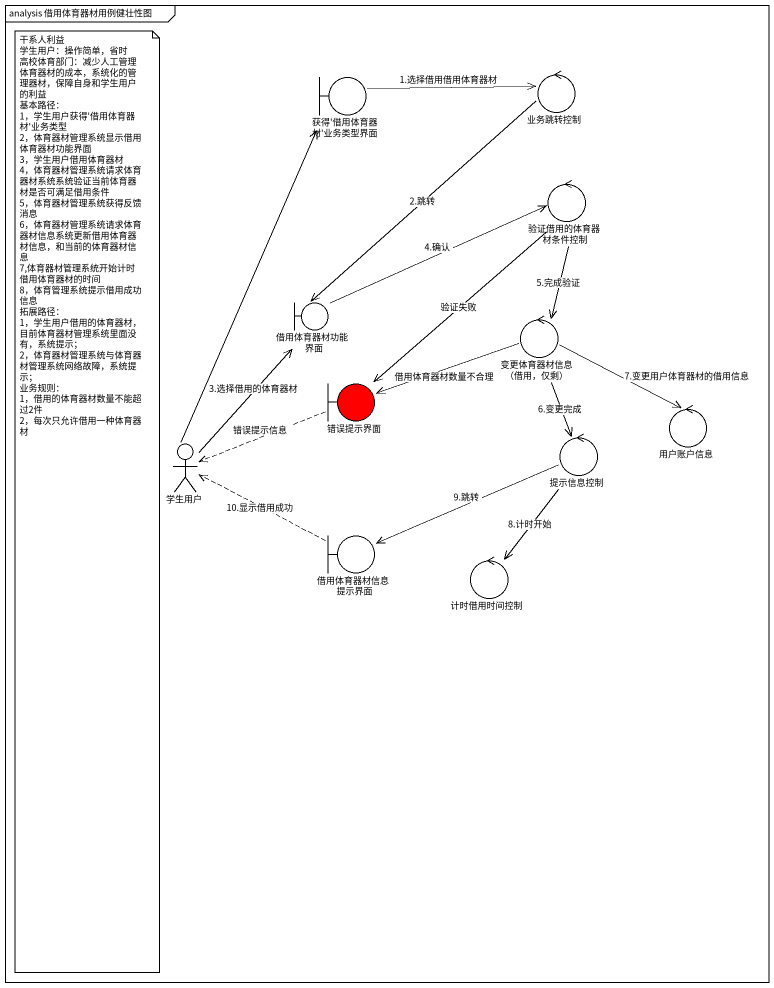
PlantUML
@startuml
mainframe analysis 借用体育器材用例健壮性图
boundary "获得'借用体育器材'业务类型界面" as 获得_借用体育器材_业务类型界面
control 业务跳转控制
control 验证借用的体育器材条件控制
boundary 借用体育器材功能界面
control "变更体育器材信息（借用，仅剩）" as 变更体育器材信息_借用_仅剩
boundary 错误提示界面 #FF0000
control 用户账户信息
actor 学生用户
control 提示信息控制
boundary 借用体育器材信息提示界面
control 计时借用时间控制
获得_借用体育器材_业务类型界面 -right-> 业务跳转控制 : 1.选择借用借用体育器材
业务跳转控制 --> 借用体育器材功能界面 : 2.跳转
验证借用的体育器材条件控制 --> 变更体育器材信息_借用_仅剩 : 5.完成验证
验证借用的体育器材条件控制 --> 错误提示界面 : 验证失败
借用体育器材功能界面 -right-> 验证借用的体育器材条件控制 : 4.确认
变更体育器材信息_借用_仅剩 -left-> 错误提示界面 : 借用体育器材数量不合理
变更体育器材信息_借用_仅剩 -right-> 用户账户信息 : 7.变更用户体育器材的借用信息
变更体育器材信息_借用_仅剩 --> 提示信息控制 : 6.变更完成
错误提示界面 .left.> 学生用户 : 错误提示信息
学生用户 -up-> 获得_借用体育器材_业务类型界面
学生用户 -up-> 借用体育器材功能界面 : 3.选择借用的体育器材
提示信息控制 -left-> 借用体育器材信息提示界面 : 9.跳转
提示信息控制 --> 计时借用时间控制 : 8.计时开始
借用体育器材信息提示界面 .left.> 学生用户 : 10.显示借用成功
note as N1
  干系人利益
  学生用户：操作简单，省时
  高校体育部门：减少人工管理体育器材的成本，系统化的管理器材，保障自身和学生用户的利益
  基本路径：
  1，学生用户获得'借用体育器材'业务类型
  2，体育器材管理系统显示借用体育器材功能界面
  3，学生用户借用体育器材
  4，体育器材管理系统请求体育器材系统系统验证当前体育器材是否可满足借用条件
  5，体育器材管理系统获得反馈消息
  6，体育器材管理系统请求体育器材信息系统更新借用体育器材信息，和当前的体育器材信息
  7,体育器材管理系统开始计时借用体育器材的时间
  8，体育管理系统提示借用成功信息
  拓展路径：
  1，学生用户借用的体育器材，目前体育器材管理系统里面没有，系统提示；
  2，体育器材管理系统与体育器材管理系统网络故障，系统提示；
  业务规则：
  1，借用的体育器材数量不能超过2件
  2，每次只允许借用一种体育器材
end note
@enduml
